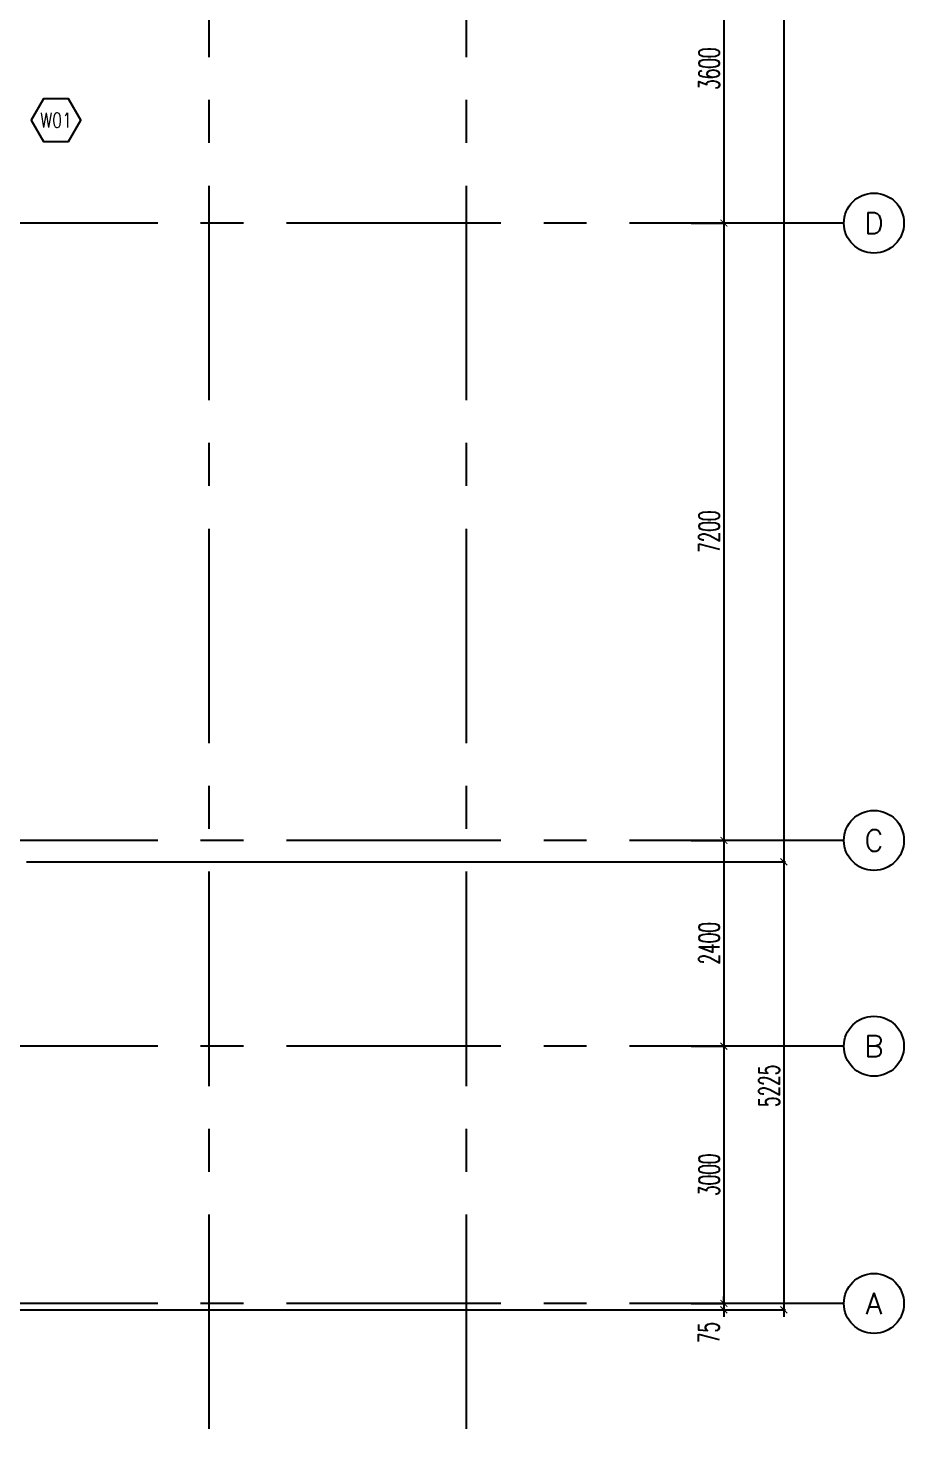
# Model space of a CAD drawing. Extents: x 88852.7 to 88945.7, y 39921.6 to 40001.1.
# Drawn here: x 88935.5 to 88945.71, y 39921.62 to 39937.95 of the extents above; entities that cross this region are included whole.
import ezdxf
from ezdxf.enums import TextEntityAlignment as Align

# ---------------------------------------------------------------- set-up
doc = ezdxf.new("R2010")
doc.units = 0
doc.header["$MEASUREMENT"] = 0
doc.header["$PDMODE"] = 34
doc.linetypes.add('CENTERX2', pattern=[4, 2.5, -0.5, 0.5, -0.5])
doc.layers.get('0').update_dxf_attribs({"linetype": 'CONTINUOUS'})
doc.layers.get('DEFPOINTS').update_dxf_attribs({"linetype": 'CONTINUOUS'})
for name, color, linetype in [('AX-CR', 2, 'CONTINUOUS'), ('AX-DIM', 4, 'CONTINUOUS'), ('AX-TXT', 2, 'CONTINUOUS'), ('AXES', 11, 'CENTERX2'), ('WIN-BOX', 3, 'CONTINUOUS'), ('WIN-NO', 5, 'CONTINUOUS')]:
    doc.layers.add(name, color=color, linetype=linetype)
doc.styles.add('ROMANS', font='ROMANS.shx', dxfattribs={"width": 0.6})
doc.dimstyles.new('DIM-OUT', dxfattribs={"dimscale": 0, "dimtxt": 0.24, "dimasz": 0.08, "dimexe": 0.02, "dimexo": 0.02, "dimgap": 0.05, "dimtad": 1, "dimdec": 0, "dimlfac": 1000, "dimzin": 0, "dimdsep": 46, "dimtxsty": 'ROMANS', "dimblk1": 'ARCHTICK', "dimblk2": 'ARCHTICK', "dimsah": 1, "dimcen": 0.01, "dimdle": 0.08, "dimclrd": 4, "dimclre": 4, "dimclrt": 2, "dimadec": 0, "dimazin": 0, "dimtp": 2, "dimtm": 2, "dimtfac": 0.114286, "dimtdec": 0, "dimtix": 1, "dimtmove": 2, "dimatfit": 3, "dimldrblk": 'ARCHTICK', "dimfxl": 0, "dimtolj": 1, "dimtzin": 0, "dimarcsym": 0})

# ---------------------------------------------------------------- blocks, each defined once
blk = doc.blocks.new('WW1')
at = {"layer": 'WIN-BOX'}
blk.add_lwpolyline([(144, -250), (289, 0), (144, 250), (-144, 250), (-289, 0), (-144, -250)], close=True, dxfattribs=at)
at = {"layer": 'WIN-NO', "style": 'ROMANS', "width": 0.8}
blk.add_attdef('W00', text='', height=170, dxfattribs=at).set_placement((0, 0), align=Align.MIDDLE)
blk = doc.blocks.new('_ARCHTICK')
at = {"color": 0, "linetype": 'ByBlock', "const_width": 0.15}
blk.add_lwpolyline([(-0.5, -0.5), (0.5, 0.5)], dxfattribs=at)
blk = doc.blocks.new('*D596')
at = {"layer": 'AX-DIM', "color": 4, "lineweight": -2}
for p, q in [((88943.63, 39928.23), (88944.33, 39928.23)), ((88944.31, 39928.31), (88944.31, 39922.925)), ((88903.54, 39923.005), (88944.33, 39923.005))]:
    blk.add_line(p, q, dxfattribs=at)
at = {"layer": 'DEFPOINTS', "color": 0}
for p in [(88943.61, 39928.23), (88903.52, 39923.005), (88944.31, 39923.005)]:
    blk.add_point(p, dxfattribs=at)
at = {"layer": 'AX-DIM', "color": 4, "lineweight": -2, "xscale": 0.08, "yscale": 0.08, "zscale": 0.08}
for p, rotation in [((88944.31, 39928.23), 90), ((88944.31, 39923.005), 270)]:
    blk.add_blockref('_ARCHTICK', p, dxfattribs=dict(at, rotation=rotation))
at = {"layer": 'AX-DIM', "color": 2, "insert": (88944.14, 39925.617), "char_height": 0.24, "attachment_point": 5, "rotation": 90, "style": 'ROMANS'}
blk.add_mtext('\\A1;5225', dxfattribs=at)
blk = doc.blocks.new('*D621')
at = {"layer": 'AX-DIM', "color": 4, "lineweight": -2}
for p, q in [((88943.23, 39939.28), (88943.63, 39939.28)), ((88943.61, 39939.36), (88943.61, 39935.6)), ((88943.23, 39935.68), (88943.63, 39935.68))]:
    blk.add_line(p, q, dxfattribs=at)
at = {"layer": 'DEFPOINTS', "color": 0}
for p in [(88943.21, 39939.28), (88943.21, 39935.68), (88943.61, 39935.68)]:
    blk.add_point(p, dxfattribs=at)
at = {"layer": 'AX-DIM', "color": 4, "lineweight": -2, "xscale": 0.08, "yscale": 0.08, "zscale": 0.08}
for p, rotation in [((88943.61, 39939.28), 90), ((88943.61, 39935.68), 270)]:
    blk.add_blockref('_ARCHTICK', p, dxfattribs=dict(at, rotation=rotation))
at = {"layer": 'AX-DIM', "color": 2, "insert": (88943.44, 39937.48), "char_height": 0.24, "attachment_point": 5, "rotation": 90, "style": 'ROMANS'}
blk.add_mtext('\\A1;3600', dxfattribs=at)
blk = doc.blocks.new('*D624')
at = {"layer": 'AX-DIM', "color": 4, "lineweight": -2}
for p, q in [((88943.61, 39923.08), (88943.61, 39923.16)), ((88943.23, 39923.08), (88943.63, 39923.08)), ((88943.23, 39923.005), (88943.63, 39923.005)), ((88943.61, 39923.08), (88943.61, 39923.005)), ((88943.61, 39923.005), (88943.61, 39922.925))]:
    blk.add_line(p, q, dxfattribs=at)
at = {"layer": 'DEFPOINTS', "color": 0}
for p in [(88943.21, 39923.08), (88943.21, 39923.005), (88943.61, 39923.005)]:
    blk.add_point(p, dxfattribs=at)
at = {"layer": 'AX-DIM', "color": 4, "lineweight": -2, "xscale": 0.08, "yscale": 0.08, "zscale": 0.08}
for p, rotation in [((88943.61, 39923.08), 270), ((88943.61, 39923.005), 90)]:
    blk.add_blockref('_ARCHTICK', p, dxfattribs=dict(at, rotation=rotation))
at = {"layer": 'AX-DIM', "color": 2, "insert": (88943.435, 39922.74), "char_height": 0.24, "attachment_point": 5, "rotation": 90, "style": 'ROMANS'}
blk.add_mtext('\\A1;75', dxfattribs=at)
blk = doc.blocks.new('*D625')
at = {"layer": 'AX-DIM', "color": 4, "lineweight": -2}
for p, q in [((88943.23, 39926.08), (88943.63, 39926.08)), ((88943.61, 39926.16), (88943.61, 39923)), ((88943.23, 39923.08), (88943.63, 39923.08))]:
    blk.add_line(p, q, dxfattribs=at)
at = {"layer": 'DEFPOINTS', "color": 0}
for p in [(88943.21, 39926.08), (88943.21, 39923.08), (88943.61, 39923.08)]:
    blk.add_point(p, dxfattribs=at)
at = {"layer": 'AX-DIM', "color": 4, "lineweight": -2, "xscale": 0.08, "yscale": 0.08, "zscale": 0.08}
for p, rotation in [((88943.61, 39926.08), 90), ((88943.61, 39923.08), 270)]:
    blk.add_blockref('_ARCHTICK', p, dxfattribs=dict(at, rotation=rotation))
at = {"layer": 'AX-DIM', "color": 2, "insert": (88943.44, 39924.58), "char_height": 0.24, "attachment_point": 5, "rotation": 90, "style": 'ROMANS'}
blk.add_mtext('\\A1;3000', dxfattribs=at)
blk = doc.blocks.new('*D626')
at = {"layer": 'AX-DIM', "color": 4, "lineweight": -2}
for p, q in [((88943.61, 39928.56), (88943.61, 39926)), ((88943.23, 39928.48), (88943.63, 39928.48)), ((88943.23, 39926.08), (88943.63, 39926.08))]:
    blk.add_line(p, q, dxfattribs=at)
at = {"layer": 'DEFPOINTS', "color": 0}
for p in [(88943.21, 39928.48), (88943.21, 39926.08), (88943.61, 39926.08)]:
    blk.add_point(p, dxfattribs=at)
at = {"layer": 'AX-DIM', "color": 4, "lineweight": -2, "xscale": 0.08, "yscale": 0.08, "zscale": 0.08}
for p, rotation in [((88943.61, 39928.48), 90), ((88943.61, 39926.08), 270)]:
    blk.add_blockref('_ARCHTICK', p, dxfattribs=dict(at, rotation=rotation))
at = {"layer": 'AX-DIM', "color": 2, "insert": (88943.44, 39927.28), "char_height": 0.24, "attachment_point": 5, "rotation": 90, "style": 'ROMANS'}
blk.add_mtext('\\A1;2400', dxfattribs=at)
blk = doc.blocks.new('*D627')
at = {"layer": 'AX-DIM', "color": 4, "lineweight": -2}
for p, q in [((88943.61, 39935.76), (88943.61, 39928.4)), ((88943.23, 39935.68), (88943.63, 39935.68)), ((88943.23, 39928.48), (88943.63, 39928.48))]:
    blk.add_line(p, q, dxfattribs=at)
at = {"layer": 'DEFPOINTS', "color": 0}
for p in [(88943.21, 39935.68), (88943.21, 39928.48), (88943.61, 39928.48)]:
    blk.add_point(p, dxfattribs=at)
at = {"layer": 'AX-DIM', "color": 4, "lineweight": -2, "xscale": 0.08, "yscale": 0.08, "zscale": 0.08}
for p, rotation in [((88943.61, 39935.68), 90), ((88943.61, 39928.48), 270)]:
    blk.add_blockref('_ARCHTICK', p, dxfattribs=dict(at, rotation=rotation))
at = {"layer": 'AX-DIM', "color": 2, "insert": (88943.44, 39932.08), "char_height": 0.24, "attachment_point": 5, "rotation": 90, "style": 'ROMANS'}
blk.add_mtext('\\A1;7200', dxfattribs=at)
blk = doc.blocks.new('*D629')
at = {"layer": 'AX-DIM', "color": 4, "lineweight": -2}
for p, q in [((88935.48, 39987.55), (88944.33, 39987.55)), ((88944.31, 39987.63), (88944.31, 39928.15)), ((88935.48, 39928.23), (88944.33, 39928.23))]:
    blk.add_line(p, q, dxfattribs=at)
at = {"layer": 'DEFPOINTS', "color": 0}
for p in [(88935.46, 39987.55), (88935.46, 39928.23), (88944.31, 39928.23)]:
    blk.add_point(p, dxfattribs=at)
at = {"layer": 'AX-DIM', "color": 4, "lineweight": -2, "xscale": 0.08, "yscale": 0.08, "zscale": 0.08}
for p, rotation in [((88944.31, 39987.55), 90), ((88944.31, 39928.23), 270)]:
    blk.add_blockref('_ARCHTICK', p, dxfattribs=dict(at, rotation=rotation))
at = {"layer": 'AX-DIM', "color": 2, "insert": (88944.14, 39957.89), "char_height": 0.24, "attachment_point": 5, "rotation": 90, "style": 'ROMANS'}
blk.add_mtext('\\A1;59320', dxfattribs=at)
blk = doc.blocks.new('AXR')
at = {"layer": 'AX-CR'}
blk.add_circle((350, 0), 350, dxfattribs=at)
at = {"layer": 'AX-TXT', "style": 'ROMANS'}
blk.add_attdef('AX', text='', height=250, dxfattribs=at).set_placement((350, 0), align=Align.MIDDLE)

msp = doc.modelspace()

# ---------------------------------------------------------------- linework, layer by layer
at = {"layer": 'AXES'}
for p, q in [((88937.6103, 39921.6153), (88937.6103, 40000.4279)), ((88940.6103, 39921.6153), (88940.6103, 40000.4279)), ((88945.0103, 39935.6796), (88876.9703, 39935.6796)), ((88945.0103, 39928.4796), (88876.9703, 39928.4796)), ((88945.0103, 39926.0796), (88876.9703, 39926.0796)), ((88945.0103, 39923.0796), (88876.9703, 39923.0796))]:
    msp.add_line(p, q, dxfattribs=at)

# ---------------------------------------------------------------- block references
at = {"layer": 'AXES', "xscale": 0.001000000003841706, "yscale": 0.000999999996565748, "zscale": 0.001}
for p, values in [((88945.0103, 39935.6796), {'AX': 'D'}), ((88945.0103, 39928.4796), {'AX': 'C'}), ((88945.0103, 39926.0796), {'AX': 'B'}), ((88945.0103, 39923.0796), {'AX': 'A'})]:
    msp.add_blockref('AXR', p, dxfattribs=at).add_auto_attribs(values)
at = {"layer": 'WIN-NO', "xscale": 0.001, "yscale": 0.001, "zscale": 0.001}
msp.add_blockref('WW1', (88935.8239, 39936.8796), dxfattribs=at).add_auto_attribs({'W00': 'W01'})

# ---------------------------------------------------------------- dimensions: what is measured, and where the dimension line sits
at = {"layer": 'AX-DIM'}
for base, p1, p2, picture, middle in [((88944.3103, 39928.2296), (88935.4603, 39987.5496), (88935.4603, 39928.2296), '*D629', (88944.1403, 39957.8896)), ((88943.6103, 39935.6796), (88943.2103, 39939.2796), (88943.2103, 39935.6796), '*D621', (88943.4403, 39937.4796)), ((88943.6103, 39928.4796), (88943.2103, 39935.6796), (88943.2103, 39928.4796), '*D627', (88943.4403, 39932.0796)), ((88943.6103, 39926.0796), (88943.2103, 39928.4796), (88943.2103, 39926.0796), '*D626', (88943.4403, 39927.2796)), ((88944.3103, 39923.0046), (88943.6103, 39928.2296), (88903.5204, 39923.0046), '*D596', (88944.1403, 39925.6171)), ((88943.6103, 39923.0796), (88943.2103, 39926.0796), (88943.2103, 39923.0796), '*D625', (88943.4403, 39924.5796))]:
    dim = msp.add_linear_dim(base=base, p1=p1, p2=p2, angle=270, dimstyle='DIM-OUT', override={"dimscale": 1}, dxfattribs=at)
    dim.commit()
    dim.dimension.update_dxf_attribs({"geometry": picture, "text_midpoint": middle})
dim = msp.add_linear_dim(base=(88943.6103, 39923.0046), p1=(88943.2103, 39923.0796), p2=(88943.2103, 39923.0046), angle=270, dimstyle='DIM-OUT', override={"dimscale": 1}, dxfattribs=at)
dim.commit()
dim.dimension.update_dxf_attribs({"geometry": '*D624', "text_midpoint": (88943.4353, 39922.7401), "dimtype": 160})

doc.saveas('drawing.dxf')
